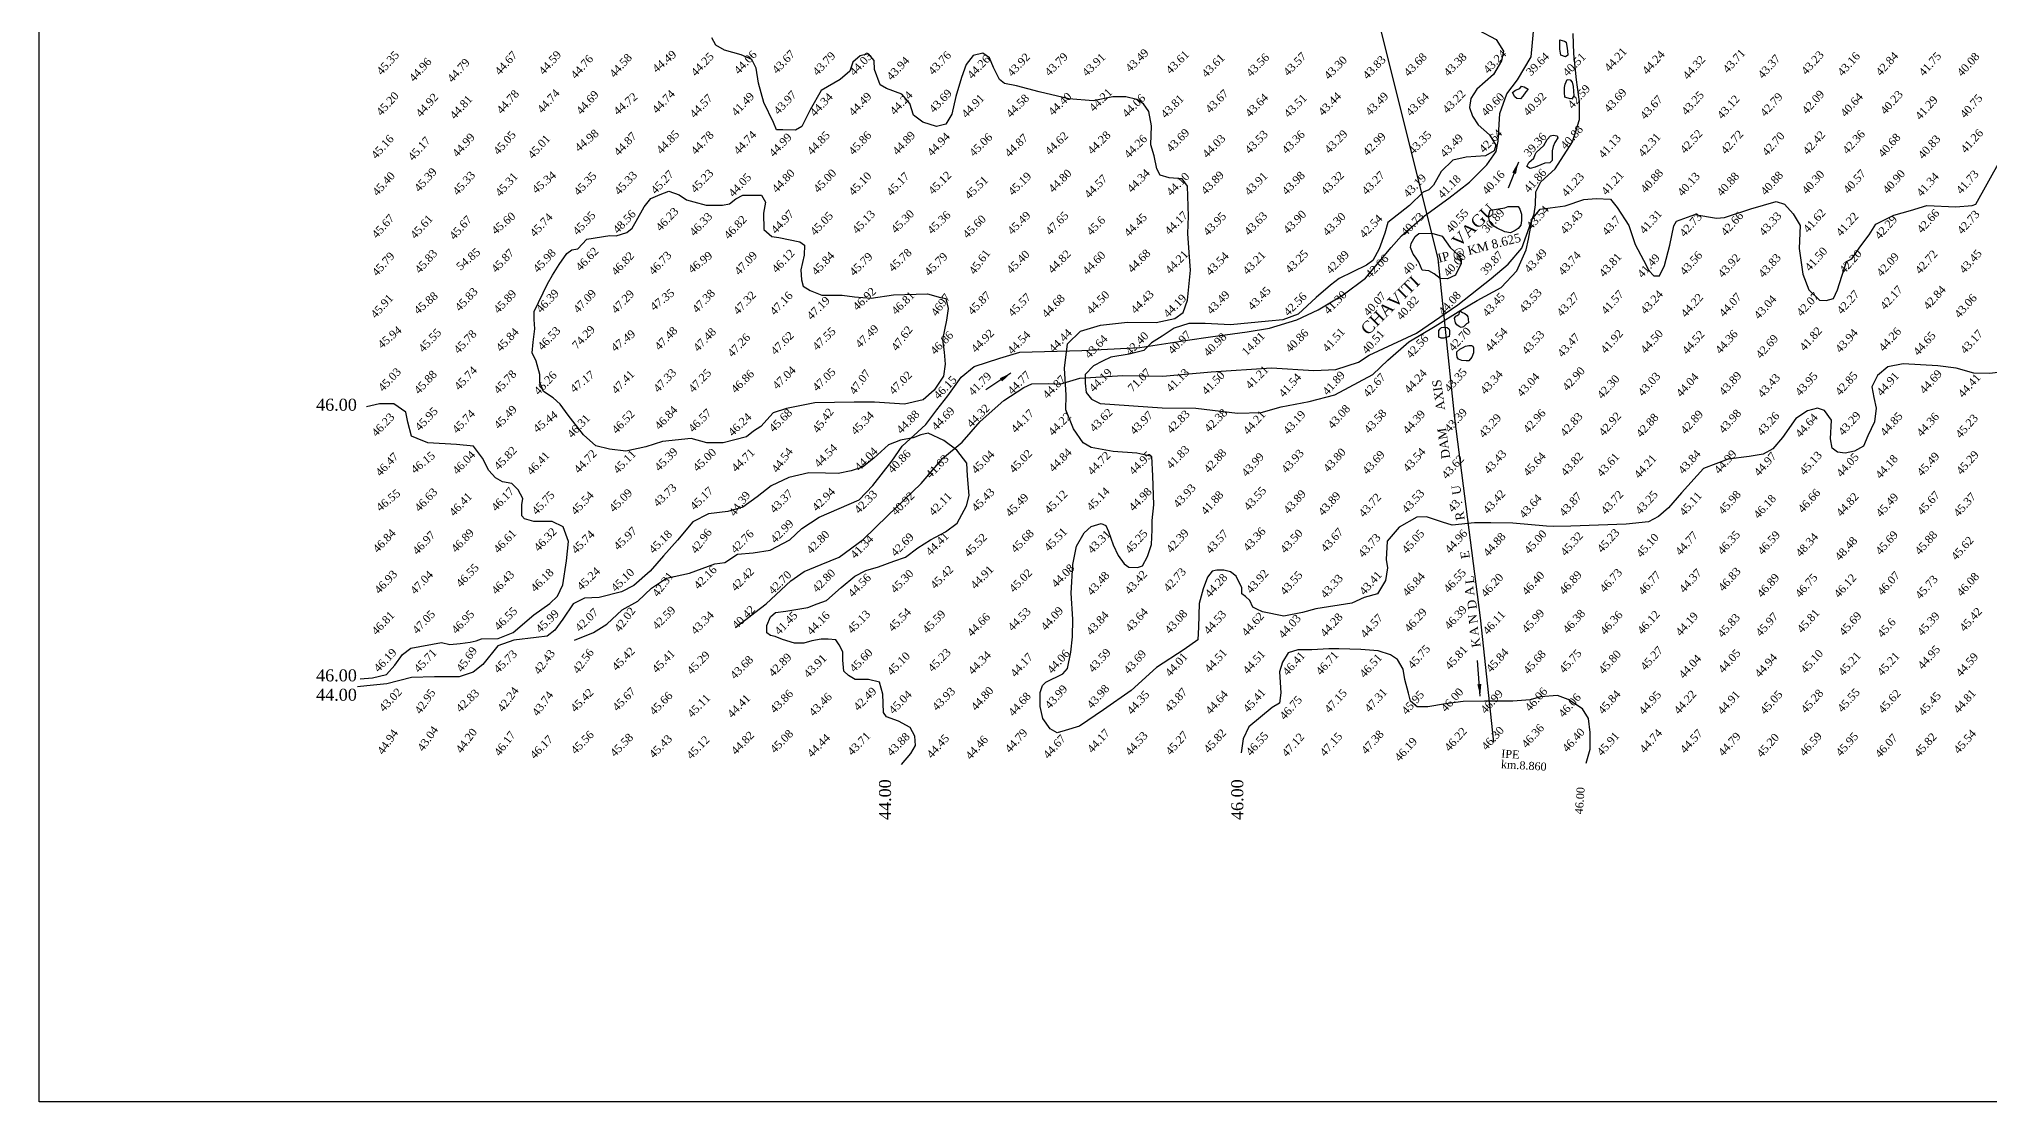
# Model space of a CAD drawing. Header units: millimetres. Extents: x 12 to 779, y 11 to 558.
# Drawn here: x 11.6 to 499.3, y 10.9 to 276.6 of the extents above; entities that cross this region are included whole.
import ezdxf

# ---------------------------------------------------------------- set-up
doc = ezdxf.new("R2010")
doc.units = ezdxf.units.MM
doc.header["$MEASUREMENT"] = 0
for name, color, linetype in [('contour', 31, 'Continuous'), ('contourtext', 31, 'Continuous'), ('TEXT', 7, 'Continuous'), ('VAGU', 5, 'Continuous')]:
    doc.layers.add(name, color=color, linetype=linetype)
doc.layers.add('TITLE', color=7, linetype='Continuous', lineweight=30)
doc.styles.get("Standard").update_dxf_attribs({"font": 'times.ttf', "height": 1.3})
doc.dimstyles.get("Standard").update_dxf_attribs({"dimtxt": 1.3, "dimasz": 1, "dimexe": 0.18, "dimexo": 0.0625, "dimgap": 0.09, "dimtad": 0, "dimtih": 1, "dimtoh": 1, "dimdec": 0, "dimzin": 0, "dimdsep": 46, "dimtxsty": 'Standard', "dimcen": 300, "dimclrd": 5, "dimclre": 5, "dimclrt": 4, "dimadec": 0, "dimazin": 0, "dimtfac": 1, "dimtdec": 0, "dimtofl": 0, "dimtmove": 0, "dimatfit": 3, "dimfxl": 0, "dimtolj": 1, "dimtzin": 0, "dimarcsym": 0})

msp = doc.modelspace()

# ---------------------------------------------------------------- linework, layer by layer
at = {"layer": 'contour', "ltscale": 0.2}
for points in [[(371.42, 278.83), (375.81, 276.48), (377.62, 273.59), (377.17, 271.1), (375.18, 267.71), (371.01, 264.06), (369.47, 261.75), (369.11, 259.45), (369.88, 257.28), (371.28, 255.15), (374.18, 252.62), (375.76, 250.09), (375.27, 248.68), (373.14, 247.42), (368.28, 247.03), (365.02, 246.31), (362.03, 243.46), (360.13, 240.06), (358.95, 238.89), (357.55, 238.3), (354.11, 234.95), (348.75, 230.71), (347.94, 228.09), (346.58, 224.16), (344.95, 221.22), (343.36, 220.04), (336.56, 216.76), (334.43, 215.04), (330.81, 211.97), (326.28, 207.81), (322.52, 206.4), (318.9, 206.09), (309.37, 205.16), (303.03, 205.53), (299, 205.48), (295.33, 204.31), (292.34, 202.36), (289.63, 200.69), (287.77, 198.74), (284.09, 197.82), (279.52, 197.05), (277.44, 196.1), (275.13, 194.92), (273.04, 192.75), (273.04, 190.58), (273.32, 188.27), (274.63, 186.56), (276.8, 185.52), (292.31, 184.4), (300.76, 184.31), (311.17, 183.07), (317.04, 183.24), (322.03, 184.67), (329.05, 186), (335.46, 187.69), (345, 192.78), (348.74, 196.33), (354.01, 200.91), (360.56, 204.79), (366.95, 208.82), (371.1, 211.22), (377.04, 214.49), (381.01, 218.68), (383.33, 223.89), (383.9, 226.55), (384.84, 231.54), (386.78, 234.05), (393.07, 234.88), (397.72, 236.48), (400.82, 236.74), (404.36, 236.57), (406.02, 234.52), (408.95, 229.96), (410.52, 225.25), (412.66, 221.32), (413.97, 218.75), (415.19, 217.4), (416.63, 217.4), (417.9, 219.97), (419.21, 225.07), (420.26, 229.91), (420.87, 231.05), (425.5, 232.7), (430.91, 231.83), (432.88, 231.96), (439.51, 234.19), (445.8, 235.97), (447.92, 235.32), (450.05, 232.88), (451.8, 229.96), (451.58, 224.24), (452.5, 217.85), (453.94, 213.93), (456.65, 211.31), (458.31, 211.27), (460.1, 211.75), (461.15, 213.93), (463.38, 220.99), (464.69, 221.64), (466.71, 224.55), (469.07, 227.65), (470.73, 230.31), (475.18, 232.58), (479.42, 233.75), (483.48, 234.98), (490.73, 234.68), (494.83, 234.99), (495.7, 235.29), (501.78, 246.25)], [(505.66, 193.75), (499.12, 192.97), (495.21, 193.05), (490.8, 194.36), (486.2, 194.94), (477.53, 195.4), (473.7, 194.7), (471.15, 192.48), (469.75, 189.68), (470.2, 187.01), (470.82, 184.35), (470.41, 180.9), (468.76, 177.45), (467.65, 174.82), (465.39, 173.63), (463.08, 173.13), (461.11, 173.34), (459.79, 174.32), (459.42, 176.71), (459.67, 181.35), (457.86, 183.74), (456.17, 184.31), (453.62, 183.65), (450.7, 181.76), (447.38, 177.02), (444.95, 174.14), (442.53, 172.82), (439.03, 172.25), (433.8, 171.63), (427.63, 169.25), (422.18, 163.19), (418.92, 159.4), (416.35, 157.27), (413.86, 155.9), (408.28, 155.32), (394.51, 154.81), (390.02, 154.77), (388.36, 154.85), (379.99, 155.57), (374.46, 155.64), (370.4, 155.64), (364.8, 155.06), (362.38, 155.82), (358.4, 157.2), (356.01, 157.09), (351.59, 154.59), (348.58, 151.1), (348.32, 146.55), (348.61, 144.41), (348.11, 141.23), (346.11, 137.95), (342.78, 137.04), (339.71, 135.63), (330.77, 134.15), (327.36, 133.28), (322.77, 132.38), (317.37, 133.47), (315.96, 134.08), (314.99, 134.59), (314.23, 136.25), (313.18, 137.3), (312.24, 137.95), (312.27, 139.47), (310.78, 142.39), (309.4, 143.44), (307.77, 143.87), (305.96, 143.87), (304.81, 143.58), (303.65, 142.07), (302.59, 139.19), (301.58, 135.54), (301.43, 129.63), (301.25, 126.45), (297.81, 124.06), (290.89, 119.49), (284.59, 113.76), (277.67, 108.95), (271.69, 104.89), (268.11, 103.74), (266.05, 103.23), (264.31, 104.17), (262.5, 106.81), (261.85, 109.81), (261.85, 113.28), (262.43, 115.02), (263.26, 115.88), (267.49, 117.97), (268.65, 119.24), (269.52, 123.32), (269.88, 127.19), (269.99, 131.63), (269.56, 138.14), (269.96, 145.29), (270.94, 149.85), (272.85, 153.14), (274.59, 154.76), (277.05, 155.49), (278.25, 155.02), (278.9, 153.53), (280.09, 150.21), (281.32, 147.5), (282.78, 145.43), (284.01, 144.6), (286.15, 144.52), (287.38, 144.92), (288.68, 147.23), (289.62, 150.23), (289.84, 153.89), (289.84, 156.27), (290.2, 160.16), (289.99, 167.39), (289.7, 172.23), (285.97, 173.13), (280.03, 173.49), (274.53, 174.47), (272.56, 175.67), (270.18, 179.21), (268.26, 183.91), (268.33, 187.6), (267.93, 194.31), (268.62, 200.4), (271.91, 203.58), (276.91, 205.06), (283.64, 205.86), (290.81, 205.75), (295.45, 206.78), (297.55, 208.26), (298.64, 211.3), (299.43, 218.81), (299.05, 223.22), (298.74, 227.98), (298.87, 232.3), (298.69, 239.82), (297.28, 241.64), (294.06, 241.86), (291.78, 242.59), (290.97, 244.18), (290.33, 247.4), (289.47, 250.17), (289.69, 254.92), (288.96, 258.51), (287.65, 260.37), (285.97, 261.5), (283.24, 262.18), (280.01, 262.18), (275.06, 261.14), (269, 261.65), (261.55, 263.37), (255.91, 264.87), (252.87, 265.5), (251.69, 266.5), (250.19, 269.5), (249.19, 271.9), (247.46, 273.08), (245.1, 272.49), (243.33, 270.22), (242.19, 266.96), (240.78, 262.24), (239.76, 257.78), (238.26, 255.33), (235.94, 254.74), (232.53, 255.83), (230.17, 257.56), (229.26, 260.46), (227.22, 262.82), (223.4, 264.23), (221.86, 265.14), (220.39, 268.95), (220.3, 271.18), (218.93, 272.86), (216.84, 272.36), (215.03, 270.77), (214.21, 268.59), (211.85, 266.46), (207.08, 263.73), (204.3, 258.88), (202.25, 254.69), (200.7, 253.83), (197.48, 253.87), (195.93, 253.87), (195.16, 255.73), (192.71, 260.73), (191.39, 265.54), (190.84, 269.33), (189.71, 271.46), (187.07, 272.64), (182.94, 273.82), (180.75, 275.04), (179.75, 276.91)], [(364.08, 202.26), (362.76, 201.85), (362.08, 201.79), (361.5, 202.12), (361.48, 202.94), (361.5, 203.74), (361.8, 204.2), (362.13, 204.48), (362.71, 204.61), (363.56, 204.5), (363.97, 204.2), (364.11, 203.85), (364.11, 203.35), (364.11, 202.92), (364.08, 202.26)], [(91.83, 116.68), (94.91, 116.98), (98.38, 117.81), (100.48, 120.1), (102.39, 122.79), (104.54, 124.35), (112.18, 125.74), (114.28, 125.25), (116.87, 125.54), (119.31, 125.88), (120.83, 126.18), (122.15, 126.71), (126.31, 126.76), (130.12, 128.28), (135.25, 132.72), (139.28, 135.48), (141.19, 137.39), (142.46, 140.22), (143.39, 146.18), (143.92, 151.01), (142.6, 154.71), (139.82, 155.98), (135.27, 155.98), (132.92, 156.66), (132.29, 157.44), (132.29, 160.17), (132.53, 161.79), (131.36, 163.93), (129.79, 165.5), (127.45, 165.94), (125.64, 166.96), (124.02, 168.77), (122.46, 171.8), (120.2, 174.82), (115.94, 175.26), (108.76, 175.65), (106.12, 176.72), (104.7, 177.36), (103.77, 180.82), (103.23, 183.36), (100.25, 185.41), (96.63, 185.41), (93.4, 184.68)], [(227.16, 95.32), (229.5, 98.05), (230.63, 100.01), (230.53, 102.4), (229.36, 104.55), (226.37, 106.11), (223.44, 107.19), (222.66, 108.31), (222.46, 112.85), (221.62, 115.85), (218.88, 116.49), (215.6, 116.49), (213.89, 117.51), (212.77, 118.63), (212.52, 121.32), (212.48, 123.47), (211.55, 125.23), (210.72, 126.4), (208.81, 126.64), (207.1, 126.64), (204.75, 126.15), (202.75, 125.62), (200.4, 125.62), (197.42, 126.55), (195.61, 127.28), (194.39, 127.52), (193.51, 128.16), (193.49, 130.05), (194.42, 132.15), (195.65, 133.28), (198.24, 133.57), (203.71, 134.5), (206.11, 135.43), (208.41, 136.3), (212.07, 139.53), (215.5, 142.36), (218.23, 143.73), (221.41, 144.7), (225.25, 146.14), (228.18, 147.12), (231.26, 149.41), (234.39, 151.42), (238.16, 153.47), (241.04, 155.61), (243.44, 159.89), (244.08, 162.53), (243.69, 167.46), (243.49, 170.58), (240.95, 173.8), (237.76, 176.27), (233.85, 178.08), (231.99, 177.69), (230.08, 176.91), (226.9, 176.37), (223.87, 175.15), (220.25, 171.83), (217.4, 169.57), (214.57, 168.69), (211.34, 168.01), (208.16, 168.1), (203.96, 168.2), (199.02, 167.03), (194.62, 164.93), (191.05, 162.19), (187.51, 159.59), (183.74, 158.51), (178.95, 157.93), (174.99, 155.97), (171.18, 151.38), (167.64, 147.45), (164.32, 143.64), (160.26, 139.98), (157.18, 138.41), (151.55, 137.05), (147.89, 136.85), (145.09, 135.45), (142.5, 131.64), (140.5, 128.86), (138.59, 127.39), (135.85, 127.05), (130.28, 126.32), (126.27, 124.9), (122.5, 120.26), (120.09, 118.39), (116.62, 117.17), (110.46, 117.17), (104.69, 117.03), (98.53, 115.46), (93.54, 114.93), (91.19, 114.73)], [(398.28, 95.58), (399.31, 99.1), (399.35, 103.32), (398.88, 106.78), (397.38, 109.22), (393.78, 111.54), (391.15, 112.54), (386.93, 112.21), (384.3, 111.48), (379.94, 111.14), (372.88, 111.11), (367.57, 111.01), (363.18, 110.44), (358.72, 109.68), (356.09, 109.68), (354.42, 111.11), (353.89, 113.07), (352.95, 116.55), (352.55, 119.15), (351.12, 121.51), (349.43, 122.67), (346.3, 123.73), (342, 124), (336.48, 124.2), (333.97, 124.17), (329.74, 123.93), (326.21, 123.97), (323.78, 123.2), (322.38, 120.88), (321.68, 118.48), (321.98, 113.2), (321.65, 110.64), (319.82, 109.55), (313.96, 104.66), (312.56, 101.74), (312.06, 98.16)]]:
    msp.add_lwpolyline(points, dxfattribs=at)
for points in [[(393.12, 272.1), (391.97, 272.58), (391.72, 274.02), (391.72, 275.65), (391.72, 276.41), (391.72, 276.41), (392.9, 276.03), (393.28, 275.81), (393.28, 275.81), (393.6, 274.18), (393.67, 273.67), (393.67, 273.67), (393.76, 272.52)], [(382.5, 262.33), (381.91, 261.65), (380.95, 261.7), (380.45, 262.15), (379.9, 263.2), (380.63, 263.79), (381.73, 264.25), (382.14, 264.8), (382.82, 264.61), (383.78, 264.02), (383.78, 264.02), (383.24, 263.38), (383.24, 263.38)], [(394.27, 261.66), (393, 262.08), (392.9, 263.23), (392.9, 264.47), (393.06, 265.27), (393.54, 266.45), (393.54, 266.45), (394.34, 266.39), (394.79, 265.84), (395.04, 264.69), (395.2, 262.43), (394.82, 261.76)], [(389.26, 245.62), (387.98, 245.59), (386.96, 245.18), (385.57, 244.6), (384.31, 244.23), (383.47, 244.7), (383.99, 245.72), (385.22, 246.85), (385.52, 247.77), (385.83, 248.2), (387.7, 249.97), (388.57, 251.5), (389.4, 252.37), (390.06, 252.57), (391.09, 252.41), (391.22, 251.87), (390.51, 250.72), (390.02, 249.77), (389.77, 248.61), (389.81, 247.99), (389.81, 247.12), (389.81, 246.21)], [(190.19, 178.57), (188.39, 177.14), (182.61, 175.65), (178.53, 175.71), (174.61, 176.77), (167.44, 175.97), (163.25, 174.7), (158.21, 173.58), (154.18, 174.06), (150.74, 174.91), (147.66, 177.71), (143.87, 182.55), (141.86, 185.3), (140.11, 186.89), (137.67, 188.53), (136.77, 190.76), (136.77, 192.71), (135.87, 196.1), (134.86, 198.17), (135.07, 200.8), (135.5, 204.18), (135.34, 206.51), (135.34, 208.47), (138.68, 215.43), (139.9, 217.61), (141.6, 220.25), (143.51, 223.01), (144.73, 223.91), (146.26, 224.12), (148.54, 226.55), (154.23, 227.48), (155.87, 227.37), (158.47, 228.27), (159.84, 229.28), (160.8, 231.03), (162.87, 234.63), (164.51, 236.74), (166.84, 237.75), (168.96, 238.54), (171.61, 237.64), (173.42, 236.37), (175.27, 235.9), (178.35, 235.05), (182.43, 235.05), (184.18, 235.42), (185.71, 236.69), (187.52, 237.59), (192.13, 237.59), (193.14, 235.84), (192.66, 233.09), (192.71, 229.01), (194.73, 227.27), (196.53, 226.95), (201.71, 225.93), (202.93, 225.03), (202.82, 222.54), (202.03, 218.94), (202.13, 216.4), (202.61, 214.81), (204.31, 213.7), (207.27, 212.59), (210.19, 212.54), (212.31, 212.54), (215.39, 212.17), (219.57, 211.8), (225.19, 212.7), (233.65, 212.88), (236.94, 211.98), (238.21, 211.77), (238.85, 209.23), (238.42, 206.32), (237.41, 201.5), (237.79, 198.35), (238.1, 195.33), (237.63, 192.31), (235.29, 188.87), (232.54, 186.43), (227.93, 185.32), (220.43, 185.84), (215.34, 185.84), (205.53, 185.68), (198.43, 184.25), (195.09, 183.19), (191.99, 179.77)], [(380.52, 228.74), (379.41, 228.18), (377.99, 228.43), (376.02, 229.35), (374.78, 230.09), (374.23, 230.89), (373.92, 232.25), (374.29, 233.79), (374.29, 233.79), (377.99, 234.4), (378.85, 234.77), (381.32, 234.71), (381.69, 234.03), (382.18, 232.8), (382.18, 231.2), (381.94, 230.09), (381.32, 229.23)], [(367.06, 220.46), (365.65, 217.56), (363.61, 216.64), (361.82, 216.74), (360.28, 217.93), (358.99, 218.67), (357.32, 218.86), (356.46, 220.83), (355.66, 222.06), (355.04, 222.8), (354.42, 224.46), (354.55, 225.45), (355.53, 227.23), (356.46, 227.97), (359.7, 228.04), (362.32, 227.36), (364.35, 224.46), (366.39, 222.61), (367.06, 221.32)], [(367.65, 204.7), (367.04, 204.51), (366.58, 204.73), (366, 205.14), (365.62, 205.69), (365.4, 206.81), (365.7, 207.31), (366.08, 207.5), (366.6, 207.83), (366.75, 208.69), (367.43, 208.21), (367.95, 207.99), (368.44, 207.61), (368.77, 207.14), (368.85, 206.65), (368.91, 205.64), (368.41, 205.39), (368.08, 205.06)], [(368.28, 196.2), (367.26, 196.22), (366.39, 196.55), (366.03, 197.07), (365.95, 197.81), (366, 198.41), (366.74, 199.04), (367.43, 199.45), (368.17, 199.81), (368.96, 200), (369.65, 200), (370.01, 199.81), (370.14, 199.43), (370.14, 198.14), (369.76, 197.05), (369.76, 197.05), (368.94, 196.14)]]:
    msp.add_lwpolyline(points, close=True, dxfattribs=at)
at = {"layer": 'TITLE', "ltscale": 0.2}
msp.add_lwpolyline([(11.56, 557.51), (779.3, 557.51), (779.3, 10.95), (11.56, 10.95)], close=True, dxfattribs=at)
at = {"layer": 'VAGU', "ltscale": 0.2}
for points in [[(375.23, 100.83), (371.88, 131.92), (365.5, 181.72), (361.3, 221.62), (346.44, 281.05), (346.55, 346.12), (346.02, 372.34), (365.91, 431.77), (376.37, 465.06), (369.46, 499.62), (370.28, 495.54)], [(375.23, 100.83), (371.88, 131.92), (365.5, 181.72), (361.3, 221.62), (346.44, 281.05), (346.55, 346.12), (346.02, 372.34), (365.91, 431.77), (376.37, 465.06), (369.46, 499.62), (370.28, 495.54)], [(145.41, 126.39), (150.15, 128.29), (153.5, 130.35), (157.35, 133.97), (161.25, 136.14), (164.65, 139.37), (168.45, 141.82), (174.19, 143.11), (180.5, 145.44), (183.01, 145.78), (186.17, 147.82), (190.07, 148.21), (194.31, 148.88), (199.22, 151.45), (202.23, 154.29), (206.58, 157.13), (216.58, 161.44), (219.98, 165.01), (224.78, 171.08), (227.35, 174.81), (233.27, 180.25), (235.95, 183.93), (238.74, 187.44), (242.08, 192.06), (245.32, 194.79), (251.74, 196.83), (256.76, 198.34), (272.21, 198.78), (286.77, 199.51), (298.64, 201.29), (304.38, 202.13), (313.53, 203.41), (319.16, 204.3), (326, 206.39), (331.3, 208.9), (337.6, 212.68), (343.18, 216.86), (349.6, 224.47), (352.11, 227.42), (357.86, 232.43), (364.01, 236.81), (369.14, 240.83), (373.49, 245.17), (375.78, 248.46), (376.34, 251.05), (376.73, 257.96), (378.46, 262.86), (381.14, 266.43), (384.59, 272.11), (386.17, 289.29)], [(185.7, 129.5), (190.51, 133.23), (193.33, 135.46), (199.46, 141.18), (202.86, 143.5), (207.1, 145.27), (211.58, 147.09), (217.55, 151.48), (223.68, 157.44), (232.06, 165.47), (237.39, 171.74), (242.36, 175.88), (246.84, 181.01), (252.72, 186.23), (257.7, 189.54), (259.77, 190.45), (263.92, 190.54), (266.74, 190.37), (271.74, 191.81), (282.52, 192.47), (292.47, 192.31), (304.57, 193.38), (319.66, 194.38), (330.24, 193.72), (335.71, 193.97), (341.43, 195.79), (344.09, 197.61), (355.86, 203.08), (366.24, 210.14), (374.53, 216.77), (378.77, 220.29), (382.25, 224.35), (385.32, 232.88), (385.65, 235.19), (385.74, 238.42), (386.98, 240.86), (390.54, 244.17), (394.86, 250.88), (396.68, 256.51), (396.68, 260.85), (395.93, 266.39), (395.19, 272.85), (395.1, 277.99)]]:
    msp.add_lwpolyline(points, dxfattribs=at)

# ---------------------------------------------------------------- texts
at = {"layer": 'contourtext', "ltscale": 0.2}
for s, p in [('46.00', (80.82, 183.7)), ('46.00', (80.82, 116.06)), ('44.00', (80.82, 111.22))]:
    msp.add_text(s, height=3, dxfattribs=at).set_placement(p)
for s, height, rotation, p in [('44.00', 3, 90, (224.54, 81.4)), ('46.00', 3, 90, (312.6, 81.4)), ('46.00', 2, 85.6697, (397.44, 82.78))]:
    msp.add_text(s, height=height, rotation=rotation, dxfattribs=at).set_placement(p)
at = {"layer": 'TEXT', "ltscale": 0.2}
for s, height, rotation, p in [('45.35', 2, 48, (97.21, 267.44)), ('44.67', 2, 48, (126.73, 267.4)), ('44.59', 2, 48, (137.73, 267.49)), ('44.49', 2, 40.6089, (165.93, 268.04)), ('44.25', 2, 46.4582, (175.75, 267.14)), ('44.06', 2, 46.4582, (186.49, 267.64)), ('43.67', 2, 46.4582, (196.04, 267.74)), ('43.79', 2, 46.4582, (206.15, 267.32)), ('44.03', 2, 46.4582, (215.37, 267.23)), ('43.76', 2, 46.4582, (235.06, 267.46)), ('43.49', 2, 44.6947, (284.3, 268.17)), ('43.61', 2, 44.874, (294.41, 267.71)), ('43.57', 2, 45.5984, (323.8, 267.21)), ('43.24', 2, 45.5984, (373.79, 267.81)), ('39.64', 2, 45.5984, (384.5, 267.19)), ('44.21', 2, 48, (404.11, 268.29)), ('44.24', 2, 48, (413.57, 267.57)), ('43.71', 2, 48, (433.72, 267.92)), ('43.23', 2, 48, (453.34, 267.48)), ('43.16', 2, 48, (462.39, 267.17)), ('42.84', 2, 48, (471.96, 267.2)), ('41.75', 2, 48, (482.71, 267.16)), ('40.08', 2, 48, (492.26, 267.05)), ('44.96', 2, 48, (105.31, 265.75)), ('44.79', 2, 48, (114.87, 265.57)), ('44.76', 2, 48, (145.72, 266.47)), ('44.58', 2, 48, (155.41, 266.79)), ('43.94', 2, 46.4582, (224.65, 266.12)), ('44.26', 2, 46.4582, (244.81, 266.48)), ('43.92', 2, 46.4582, (254.81, 267.01)), ('43.79', 2, 44.9662, (264.13, 267.18)), ('43.91', 2, 44.0475, (273.46, 267.09)), ('43.61', 2, 45.5984, (303.37, 266.83)), ('43.56', 2, 45.5984, (314.52, 266.98)), ('43.30', 2, 45.5984, (333.98, 266.32)), ('43.83', 2, 45.5984, (343.64, 266.4)), ('43.68', 2, 45.5984, (353.91, 267.09)), ('43.38', 2, 45.5984, (363.87, 267.09)), ('40.51', 2, 45.5984, (393.64, 267.1)), ('44.32', 2, 48, (423.71, 266.3)), ('43.37', 2, 48, (442.47, 266.54)), ('44.78', 2, 48, (127.19, 257.73)), ('44.74', 2, 48, (137.35, 257.87)), ('44.69', 2, 48, (147.1, 257.55)), ('44.74', 2, 46.4582, (166.02, 257.82)), ('43.97', 2, 46.4582, (196.41, 257.58)), ('44.24', 2, 46.4582, (225.46, 257.47)), ('43.69', 2, 46.4582, (235.27, 257.97)), ('44.21', 2, 44.6947, (275.21, 258.28)), ('43.67', 2, 45.5984, (304.32, 257.93)), ('43.22', 2, 45.5984, (363.59, 257.84)), ('42.59', 2, 48, (394.94, 259.04)), ('43.69', 2, 48, (404.04, 258.09)), ('43.25', 2, 48, (423.39, 257.41)), ('42.09', 2, 48, (453.48, 257.64)), ('40.23', 2, 48, (473.1, 257.59)), ('45.20', 2, 48, (97.13, 257.23)), ('44.92', 2, 48, (106.99, 256.9)), ('44.81', 2, 48, (115.5, 256.38)), ('44.72', 2, 40.6089, (156.2, 257.44)), ('44.57', 2, 46.4582, (175.43, 256.71)), ('41.49', 2, 46.4582, (185.85, 257.2)), ('44.34', 2, 46.4582, (205.49, 257.04)), ('44.49', 2, 46.4582, (215.17, 257.2)), ('44.91', 2, 46.4582, (243.38, 256.73)), ('44.58', 2, 44.9662, (254.46, 256.81)), ('44.40', 2, 44.0475, (264.99, 257.3)), ('44.06', 2, 44.874, (283.5, 256.84)), ('43.81', 2, 45.5984, (293.17, 256.65)), ('43.64', 2, 45.5984, (314.28, 256.93)), ('43.51', 2, 45.5984, (323.93, 256.8)), ('43.44', 2, 45.5984, (332.52, 257.27)), ('43.49', 2, 45.5984, (344.3, 257.27)), ('43.64', 2, 45.5984, (354.45, 257.16)), ('40.60', 2, 45.5984, (373.27, 257.13)), ('40.92', 2, 45.5984, (383.78, 257.22)), ('43.67', 2, 48, (413.04, 256.33)), ('43.12', 2, 48, (432.3, 256.43)), ('42.79', 2, 48, (443.06, 257.02)), ('40.64', 2, 48, (463.12, 256.97)), ('41.29', 2, 48, (481.82, 256.24)), ('40.75', 2, 48, (493.01, 256.67)), ('45.05', 2, 48, (126.39, 247.48)), ('44.98', 2, 40.6089, (146.52, 248.29)), ('44.85', 2, 46.4582, (167.11, 247.71)), ('44.74', 2, 46.4582, (186.39, 247.57)), ('43.69', 2, 45.5984, (294.56, 248.17)), ('43.53', 2, 45.5984, (314.19, 247.76)), ('43.36', 2, 45.5984, (323.42, 247.72)), ('43.29', 2, 45.5984, (334.09, 247.85)), ('43.35', 2, 45.5984, (355.08, 247.61)), ('42.64', 2, 45.5984, (372.73, 247.99)), ('40.88', 2, 48, (393.16, 248.85)), ('42.52', 2, 48, (423.03, 247.81)), ('42.72', 2, 48, (433.22, 247.64)), ('42.36', 2, 48, (463.64, 247.68)), ('41.26', 2, 48, (493.18, 247.94)), ('45.16', 2, 48, (95.86, 246.47)), ('45.17', 2, 48, (105.04, 246.02)), ('44.99', 2, 48, (116.13, 246.9)), ('45.01', 2, 48, (134.99, 246.51)), ('44.87', 2, 46.4582, (156.45, 247.23)), ('44.78', 2, 46.4582, (175.73, 247.52)), ('44.99', 2, 46.4582, (195.24, 246.98)), ('44.85', 2, 46.4582, (204.77, 247.46)), ('45.86', 2, 46.4582, (215.13, 247.45)), ('44.89', 2, 46.4582, (226.11, 247.46)), ('44.94', 2, 46.4582, (234.78, 247.14)), ('45.06', 2, 44.9662, (245.27, 247.08)), ('44.87', 2, 44.0475, (254.1, 246.94)), ('44.62', 2, 44.6947, (264.21, 247.43)), ('44.28', 2, 44.874, (274.81, 247.6)), ('44.26', 2, 45.5984, (283.99, 246.63)), ('44.03', 2, 45.5984, (303.56, 246.71)), ('42.99', 2, 45.5984, (343.66, 247.23)), ('43.49', 2, 45.5984, (362.98, 246.84)), ('39.36', 2, 48, (384.03, 247.01)), ('41.13', 2, 48, (402.64, 246.63)), ('42.31', 2, 48, (412.58, 246.95)), ('42.70', 2, 48, (443.54, 247.21)), ('42.42', 2, 48, (453.69, 247.51)), ('40.68', 2, 48, (472.53, 246.86)), ('40.83', 2, 48, (482.51, 246.46)), ('45.39', 2, 48, (106.61, 238.24)), ('45.27', 2, 46.4582, (165.71, 237.7)), ('45.23', 2, 46.4582, (175.64, 237.98)), ('44.80', 2, 46.4582, (195.97, 238)), ('45.00', 2, 46.4582, (206.35, 238.02)), ('44.80', 2, 44.874, (265.06, 238.05)), ('44.34', 2, 45.5984, (284.7, 238.05)), ('41.86', 2, 48, (384, 238.02)), ('40.88', 2, 48, (413.16, 237.95)), ('40.57', 2, 48, (463.84, 237.8)), ('40.90', 2, 48, (473.68, 237.77)), ('41.73', 2, 48, (492.06, 237.68)), ('45.40', 2, 48, (96.16, 237.23)), ('45.33', 2, 48, (116.22, 237.39)), ('45.31', 2, 48, (126.88, 237.06)), ('45.34', 2, 40.6089, (135.85, 237.83)), ('45.35', 2, 46.4582, (146.44, 237.32)), ('45.33', 2, 46.4582, (156.58, 237.48)), ('44.05', 2, 46.4582, (185.12, 236.97)), ('45.10', 2, 46.4582, (215.15, 237.29)), ('45.17', 2, 46.4582, (224.62, 237.2)), ('45.12', 2, 44.9662, (235.02, 237.56)), ('45.51', 2, 44.0475, (244.11, 236.4)), ('45.19', 2, 44.6947, (254.98, 237.33)), ('44.57', 2, 45.5984, (274.05, 236.63)), ('44.10', 2, 45.5984, (294.56, 237.22)), ('43.89', 2, 45.5984, (303.21, 237.57)), ('43.91', 2, 45.5984, (314.1, 237.31)), ('43.98', 2, 45.5984, (323.44, 237.47)), ('43.32', 2, 45.5984, (333.2, 237.5)), ('43.27', 2, 45.5984, (343.4, 237.51)), ('43.19', 2, 45.5984, (353.79, 236.84)), ('41.18', 2, 45.5984, (362.41, 236.61)), ('40.16', 2, 48, (373.57, 237.57)), ('41.23', 2, 48, (393.42, 237.03)), ('41.21', 2, 48, (403.35, 237.42)), ('40.13', 2, 48, (422.37, 237.13)), ('40.88', 2, 48, (432.19, 237.14)), ('40.88', 2, 48, (443.17, 237.39)), ('40.30', 2, 48, (453.48, 237.63)), ('41.34', 2, 48, (482.14, 237.05)), ('46.23', 2, 46.4582, (166.92, 228.43)), ('40.55', 2, 48, (364.51, 227.98)), ('VAGU', 3, 44.9383, (366.58, 224.36)), ('43.54', 2, 48, (384.63, 228.77)), ('42.66', 2, 48, (482.23, 227.9)), ('45.67', 2, 48, (96, 226.61)), ('45.61', 2, 48, (105.63, 226.49)), ('45.67', 2, 48, (115.38, 226.28)), ('45.60', 2, 40.6089, (125.7, 227.6)), ('45.74', 2, 46.4582, (135.47, 226.98)), ('45.95', 2, 46.4582, (146.19, 227.46)), ('48.56', 2, 46.4582, (156.24, 227.8)), ('46.33', 2, 46.4582, (175.37, 227.18)), ('46.82', 2, 46.4582, (183.98, 226.42)), ('44.97', 2, 46.4582, (195.76, 227.77)), ('45.05', 2, 46.4582, (205.56, 227.34)), ('45.13', 2, 46.4582, (216.06, 227.76)), ('45.30', 2, 44.9662, (225.71, 227.91)), ('45.36', 2, 44.0475, (234.75, 227.67)), ('45.60', 2, 44.6947, (243.63, 226.63)), ('45.49', 2, 44.874, (254.8, 227.54)), ('47.65', 2, 45.5984, (264.35, 227.43)), ('45.6', 2, 45.5984, (274.59, 227.37)), ('44.45', 2, 45.5984, (283.97, 227.02)), ('44.17', 2, 45.5984, (294.13, 227.52)), ('43.95', 2, 45.5984, (303.76, 227.29)), ('43.63', 2, 45.5984, (314.01, 227.38)), ('43.90', 2, 45.5984, (323.77, 227.77)), ('43.30', 2, 45.5984, (333.63, 227.22)), ('42.54', 2, 45.5984, (342.82, 226.68)), ('40.73', 2, 45.5984, (353.24, 227.22)), ('30.89', 2, 48, (373.53, 227.99)), ('43.43', 2, 48, (393.09, 227.66)), ('43.7', 2, 48, (403.53, 227.36)), ('41.31', 2, 48, (412.88, 227.75)), ('42.73', 2, 48, (422.9, 226.99)), ('42.66', 2, 48, (433.23, 227.25)), ('43.33', 2, 48, (442.78, 227.23)), ('41.62', 2, 48, (453.79, 228)), ('41.22', 2, 48, (462.01, 227.13)), ('42.29', 2, 48, (471.69, 226.36)), ('42.73', 2, 48, (492.29, 227.64)), ('54.85', 2, 40.6089, (116.92, 218.62)), ('46.62', 2, 46.4582, (146.92, 218.47)), ('IP @ KM 8.625', 2.2, 14.3883, (361.52, 220.68)), ('41.50', 2, 48, (454.22, 218.43)), ('45.79', 2, 48, (96.06, 217.17)), ('45.83', 2, 48, (106.74, 217.85)), ('45.87', 2, 46.4582, (125.82, 218.04)), ('45.98', 2, 46.4582, (136.25, 218.05)), ('46.82', 2, 46.4582, (155.83, 217.35)), ('46.73', 2, 46.4582, (165.18, 217.47)), ('46.99', 2, 38.5601, (174.79, 217.9)), ('47.09', 2, 46.4582, (186.59, 217.45)), ('46.12', 2, 46.4582, (195.95, 217.98)), ('45.84', 2, 46.4582, (205.9, 217.37)), ('45.79', 2, 44.9662, (215.32, 217.24)), ('45.78', 2, 44.0475, (225.02, 218.28)), ('45.79', 2, 44.6947, (234.04, 217.25)), ('45.61', 2, 53.2685, (245.42, 217.59)), ('45.40', 2, 45.5984, (254.61, 217.76)), ('44.82', 2, 45.5984, (264.93, 217.85)), ('44.60', 2, 45.5984, (273.58, 217.54)), ('44.68', 2, 45.5984, (284.84, 218.01)), ('44.21', 2, 45.5984, (294.29, 217.75)), ('43.54', 2, 45.5984, (304.4, 217.33)), ('43.21', 2, 45.5984, (313.63, 217.57)), ('43.25', 2, 45.5984, (324.28, 217.88)), ('42.89', 2, 45.5984, (334.48, 217.71)), ('42.06', 2, 45.5984, (344.35, 216.67)), ('40.', 2, 48, (353.69, 217.49)), ('40.00', 2, 48, (363.88, 217.07)), ('39.87', 2, 48, (373.18, 217.45)), ('43.49', 2, 48, (384.11, 217.99)), ('43.74', 2, 48, (392.59, 217.37)), ('43.81', 2, 48, (402.77, 216.96)), ('41.49', 2, 48, (412.37, 216.74)), ('43.56', 2, 48, (422.97, 217.39)), ('43.92', 2, 48, (432.48, 216.78)), ('43.83', 2, 48, (442.62, 216.8)), ('42.20', 2, 48, (462.85, 217.77)), ('42.09', 2, 48, (472.15, 217.04)), ('42.72', 2, 48, (481.78, 217.7)), ('43.45', 2, 48, (492.84, 217.83)), ('43.45', 2, 45.5984, (314.9, 208.68)), ('CHAVITI', 3, 44.9383, (343.77, 202.39)), ('42.17', 2, 48, (473.04, 208.78)), ('42.84', 2, 48, (483.85, 208.79)), ('45.91', 2, 48, (95.72, 206.65)), ('45.88', 2, 40.6089, (106.31, 207.66)), ('45.83', 2, 46.4582, (116.73, 208.41)), ('45.89', 2, 46.4582, (126.39, 207.86)), ('46.39', 2, 46.4582, (137.04, 207.98)), ('47.09', 2, 46.4582, (146.33, 207.94)), ('47.29', 2, 46.4582, (155.85, 207.82)), ('47.35', 2, 38.5601, (165.32, 208.56)), ('47.38', 2, 46.4582, (176.05, 207.98)), ('47.32', 2, 46.4582, (186.3, 207.53)), ('47.16', 2, 46.4582, (195.47, 207.4)), ('47.19', 2, 44.9662, (204.65, 206.27)), ('46.92', 2, 44.0475, (216.11, 208.58)), ('46.81', 2, 44.6947, (225.81, 207.54)), ('4697', 2, 53.2685, (235.91, 207.16)), ('45.87', 2, 45.5984, (244.91, 207.48)), ('45.57', 2, 45.5984, (254.97, 207.03)), ('44.68', 2, 45.5984, (263.43, 206.75)), ('44.50', 2, 45.5984, (274.59, 207.64)), ('44.43', 2, 45.5984, (285.65, 207.79)), ('44.19', 2, 45.5984, (293.81, 206.79)), ('43.49', 2, 45.5984, (304.63, 207.65)), ('42.56', 2, 45.5984, (323.89, 207.23)), ('41.30', 2, 45.5984, (333.9, 207.66)), ('40.07', 2, 48, (343.89, 207.2)), ('40.82', 2, 48, (352.14, 206.2)), ('44.08', 2, 48, (362.64, 207.37)), ('43.45', 2, 48, (373.64, 207.03)), ('43.53', 2, 48, (382.84, 208.04)), ('43.27', 2, 48, (392.2, 207.08)), ('41.57', 2, 48, (403.3, 207.62)), ('43.24', 2, 48, (413.15, 207.63)), ('44.22', 2, 48, (423.21, 206.87)), ('44.07', 2, 48, (432.76, 206.98)), ('43.04', 2, 48, (441.5, 206.41)), ('42.07', 2, 48, (452.16, 207.11)), ('42.27', 2, 48, (462.21, 207.64)), ('43.06', 2, 48, (491.61, 206.71)), ('45.94', 2, 40.6089, (97.25, 199.09)), ('74.29', 2, 46.4582, (146.04, 198.92)), ('47.49', 2, 44.6947, (216.79, 199.22)), ('45.55', 2, 46.4582, (107.62, 198.15)), ('45.78', 2, 46.4582, (116.44, 197.81)), ('45.84', 2, 46.4582, (126.99, 198.31)), ('46.53', 2, 46.4582, (137.41, 198.64)), ('47.49', 2, 38.5601, (155.53, 198.32)), ('47.48', 2, 46.4582, (166.66, 198.63)), ('47.48', 2, 46.4582, (176.32, 198.34)), ('47.26', 2, 46.4582, (184.87, 196.94)), ('47.62', 2, 44.9662, (195.62, 197.51)), ('47.55', 2, 44.0475, (206.03, 198.61)), ('47.62', 2, 53.2685, (226.01, 198.49)), ('46.86', 2, 45.5984, (235.54, 197.55)), ('44.92', 2, 45.5984, (245.74, 198.05)), ('44.54', 2, 45.5984, (254.81, 197.61)), ('44.44', 2, 45.5984, (265.18, 198.09)), ('43.64', 2, 45.5984, (274.12, 196.61)), ('42.40', 2, 45.5984, (284.33, 197.39)), ('40.97', 2, 45.5984, (294.95, 197.64)), ('40.98', 2, 45.5984, (303.85, 197.12)), ('14.81', 2, 45.5984, (313.43, 197.3)), ('40.86', 2, 45.5984, (324.34, 198.09)), ('41.51', 2, 48, (333.64, 198.22)), ('40.51', 2, 48, (343.51, 197.73)), ('42.56', 2, 48, (354.54, 196.6)), ('42.70', 2, 48, (365.16, 198.4)), ('44.54', 2, 48, (374.29, 198.29)), ('43.53', 2, 48, (383.5, 197.59)), ('43.47', 2, 48, (392.37, 196.9)), ('41.92', 2, 48, (403.17, 197.83)), ('44.50', 2, 48, (413.15, 197.8)), ('44.52', 2, 48, (423.53, 197.63)), ('44.36', 2, 48, (431.84, 197.74)), ('42.69', 2, 48, (441.96, 196.58)), ('41.82', 2, 48, (452.9, 198.5)), ('43.94', 2, 48, (461.85, 198)), ('44.26', 2, 48, (472.68, 198.35)), ('44.65', 2, 48, (481.32, 197.32)), ('43.17', 2, 48, (493.1, 197.75)), ('45.03', 2, 46.4582, (97.56, 188.34)), ('45.88', 2, 46.4582, (106.53, 187.71)), ('45.74', 2, 46.4582, (116.57, 188.68)), ('45.78', 2, 46.4582, (126.42, 187.78)), ('46.26', 2, 46.4582, (136.49, 187.49)), ('47.17', 2, 38.5601, (145.32, 188.07)), ('47.41', 2, 46.4582, (155.9, 187.74)), ('47.33', 2, 46.4582, (166.36, 188.14)), ('47.25', 2, 46.4582, (175.11, 188.07)), ('46.86', 2, 44.9662, (185.71, 187.93)), ('47.04', 2, 44.0475, (196.04, 188.87)), ('47.05', 2, 44.6947, (206.06, 188.42)), ('47.07', 2, 53.2685, (215.5, 187.57)), ('47.02', 2, 45.5984, (225.21, 187.59)), ('46.15', 2, 45.5984, (236.38, 186.4)), ('41.79', 2, 45.5984, (245.07, 187.31)), ('44.77', 2, 45.5984, (254.86, 187.59)), ('44.87', 2, 45.5984, (263.63, 186.54)), ('44.19', 2, 45.5984, (275.22, 188.25)), ('71.07', 2, 45.5984, (284.93, 188.23)), ('41.13', 2, 45.5984, (294.5, 188.21)), ('41.50', 2, 45.5984, (303.4, 187.52)), ('41.21', 2, 45.5984, (314.34, 188.93)), ('41.54', 2, 48, (322.71, 186.9)), ('41.89', 2, 48, (333.65, 187.43)), ('42.67', 2, 48, (343.8, 186.9)), ('44.24', 2, 48, (354.1, 187.88)), ('AXIS', 2.2, 98.1934, (363.07, 183.95)), ('43.35', 2, 48, (364.12, 188.18)), ('43.34', 2, 48, (373.1, 187.64)), ('43.04', 2, 48, (382.26, 187)), ('42.90', 2, 48, (393.62, 188.49)), ('42.30', 2, 48, (402.29, 186.5)), ('43.03', 2, 48, (412.49, 187.17)), ('44.04', 2, 48, (422.04, 186.96)), ('43.89', 2, 48, (432.77, 187.33)), ('43.43', 2, 48, (442.43, 186.8)), ('43.95', 2, 48, (451.82, 187.22)), ('42.85', 2, 48, (461.81, 187.33)), ('44.91', 2, 48, (472.16, 187.21)), ('44.69', 2, 48, (482.9, 187.78)), ('44.41', 2, 48, (492.51, 186.8)), ('46.23', 2, 46.4582, (95.91, 177.05)), ('45.95', 2, 46.4582, (106.76, 178.51)), ('45.74', 2, 46.4582, (116.06, 177.87)), ('45.49', 2, 46.4582, (126.5, 178.98)), ('45.44', 2, 38.5601, (136.08, 178.08)), ('46.31', 2, 46.4582, (144.8, 176.73)), ('46.52', 2, 46.4582, (155.95, 177.8)), ('46.84', 2, 46.4582, (166.66, 178.8)), ('46.57', 2, 44.9662, (175.04, 178.14)), ('46.24', 2, 44.0475, (184.97, 177.17)), ('45.68', 2, 44.6947, (195.2, 178.21)), ('45.42', 2, 53.2685, (206.29, 177.96)), ('45.34', 2, 45.5984, (215.7, 177.5)), ('44.88', 2, 45.5984, (227.09, 177.79)), ('44.69', 2, 45.5984, (235.88, 178.62)), ('44.32', 2, 45.5984, (244.66, 179.33)), ('44.17', 2, 45.5984, (255.7, 177.98)), ('44.22', 2, 45.5984, (265.03, 177.29)), ('43.62', 2, 45.5984, (275.36, 178.25)), ('43.97', 2, 45.5984, (285.45, 177.55)), ('42.83', 2, 45.5984, (294.65, 177.83)), ('42.38', 2, 45.5984, (304.03, 178.15)), ('44.21', 2, 48, (313.79, 177.57)), ('43.19', 2, 48, (323.79, 177.61)), ('43.08', 2, 48, (334.95, 179.04)), ('43.58', 2, 48, (344.03, 177.91)), ('44.39', 2, 48, (353.71, 177.72)), ('43.39', 2, 48, (364.17, 178.15)), ('43.29', 2, 48, (372.73, 176.77)), ('42.96', 2, 48, (383.82, 177.95)), ('42.83', 2, 48, (393.06, 177.11)), ('42.92', 2, 48, (402.69, 177.21)), ('42.88', 2, 48, (412.03, 176.88)), ('42.89', 2, 48, (423.17, 177.68)), ('43.98', 2, 48, (432.7, 177.89)), ('43.26', 2, 48, (442.27, 177.24)), ('44.64', 2, 48, (451.84, 176.83)), ('43.29', 2, 48, (462.57, 177.34)), ('44.85', 2, 48, (473.06, 177.19)), ('44.36', 2, 48, (482.16, 177.06)), ('45.23', 2, 48, (491.9, 176.69)), ('DAM', 2.2, 98.1934, (364.35, 171.87)), ('46.47', 2, 46.4582, (96.9, 167.14)), ('46.15', 2, 39.3414, (105.52, 167.85)), ('46.04', 2, 46.4582, (116.13, 167.6)), ('45.82', 2, 46.4582, (126.51, 168.72)), ('46.41', 2, 46.4582, (134.7, 167.42)), ('44.72', 2, 46.4582, (146.48, 167.89)), ('45.11', 2, 46.4582, (156.29, 167.82)), ('45.39', 2, 44.9662, (166.58, 168.46)), ('45.00', 2, 44.0475, (176.15, 168.36)), ('44.71', 2, 44.6947, (185.82, 168.26)), ('44.54', 2, 53.2685, (196.07, 168.05)), ('44.54', 2, 45.5984, (206.53, 169.35)), ('44.04', 2, 45.5984, (216.65, 168.49)), ('40.86', 2, 45.5984, (224.92, 167.91)), ('41.63', 2, 45.5984, (234.4, 166.68)), ('45.04', 2, 45.5984, (245.83, 167.76)), ('45.02', 2, 45.5984, (255.27, 167.98)), ('44.84', 2, 45.5984, (265.15, 168.24)), ('44.72', 2, 45.5984, (274.83, 167.47)), ('44.95', 2, 45.5984, (285.2, 167.52)), ('41.83', 2, 45.5984, (294.56, 168.99)), ('42.88', 2, 48, (303.99, 168.01)), ('43.99', 2, 48, (313.41, 167.05)), ('43.93', 2, 48, (323.37, 167.92)), ('43.80', 2, 48, (333.86, 168.19)), ('43.69', 2, 48, (343.6, 167.6)), ('43.54', 2, 48, (353.78, 168.26)), ('43.62', 2, 48, (363.44, 166.49)), ('43.43', 2, 48, (374, 167.77)), ('45.64', 2, 48, (383.83, 167.18)), ('43.82', 2, 48, (393.21, 167.2)), ('43.61', 2, 48, (402.23, 167.01)), ('44.21', 2, 48, (411.53, 166.61)), ('43.84', 2, 48, (422.58, 167.73)), ('44.99', 2, 48, (431.53, 167.75)), ('44.97', 2, 48, (441.5, 167.17)), ('45.13', 2, 48, (452.89, 167.41)), ('44.05', 2, 48, (462.1, 166.97)), ('44.18', 2, 48, (471.86, 166.54)), ('45.49', 2, 48, (482.24, 167.18)), ('45.29', 2, 48, (492.09, 167.55)), ('46.55', 2, 39.3414, (96.85, 158.42)), ('46.63', 2, 46.4582, (106.64, 158.31)), ('46.41', 2, 46.4582, (115.31, 157.17)), ('46.17', 2, 46.4582, (125.83, 158.45)), ('45.75', 2, 46.4582, (135.96, 157.55)), ('45.54', 2, 46.4582, (145.74, 157.49)), ('45.09', 2, 44.9662, (155.25, 158.19)), ('43.73', 2, 44.0475, (166.25, 159.52)), ('45.17', 2, 44.6947, (175.46, 158.69)), ('44.39', 2, 53.2685, (185.46, 157.16)), ('43.37', 2, 45.5984, (195.43, 157.94)), ('42.94', 2, 45.5984, (206, 158.43)), ('42.33', 2, 45.5984, (216.54, 157.81)), ('40.92', 2, 45.5984, (225.83, 157.4)), ('42.11', 2, 45.5984, (235.18, 157.3)), ('45.43', 2, 45.5984, (245.86, 158.32)), ('45.49', 2, 45.5984, (254.33, 157.02)), ('45.12', 2, 45.5984, (264.1, 157.82)), ('45.14', 2, 45.5984, (274.61, 158.51)), ('44.98', 2, 45.5984, (285.15, 158.45)), ('43.93', 2, 48, (296.35, 159.26)), ('41.88', 2, 48, (303.26, 157.52)), ('43.55', 2, 48, (313.98, 158.59)), ('43.89', 2, 48, (323.89, 157.77)), ('43.89', 2, 48, (332.54, 157.31)), ('43.72', 2, 48, (342.71, 156.91)), ('43.53', 2, 48, (353.49, 157.9)), ('43.', 2, 48, (364.99, 158.19)), ('U', 2.2, 98.1934, (367.12, 162.85)), ('43.42', 2, 48, (373.76, 157.78)), ('43.64', 2, 48, (382.83, 156.65)), ('43.87', 2, 48, (392.84, 157.14)), ('43.72', 2, 48, (403.24, 157.61)), ('43.25', 2, 48, (411.86, 157.59)), ('45.11', 2, 48, (422.86, 157.29)), ('45.98', 2, 48, (432.61, 157.6)), ('46.18', 2, 48, (441.4, 156.58)), ('46.66', 2, 48, (452.48, 158.02)), ('44.82', 2, 48, (462.06, 157.07)), ('45.49', 2, 48, (471.99, 156.96)), ('45.67', 2, 48, (482.34, 157.43)), ('45.37', 2, 48, (491.38, 157.03)), ('42.99', 2, 45.5984, (195.6, 150.46)), ('R', 2.2, 98.1934, (367.97, 156.46)), ('46.84', 2, 46.4582, (96.23, 148.05)), ('46.97', 2, 46.4582, (106.13, 147.55)), ('46.89', 2, 46.4582, (115.8, 148.1)), ('46.61', 2, 46.4582, (126.36, 147.95)), ('46.32', 2, 46.4582, (136.47, 148.38)), ('45.74', 2, 44.9662, (145.82, 147.79)), ('45.97', 2, 44.0475, (156.34, 148.71)), ('45.18', 2, 44.6947, (165.16, 147.88)), ('42.96', 2, 53.2685, (175.85, 147.83)), ('42.76', 2, 45.5984, (185.66, 147.9)), ('42.80', 2, 45.5984, (204.59, 147.75)), ('41.34', 2, 45.5984, (215.57, 146.6)), ('42.69', 2, 45.5984, (225.67, 147.13)), ('44.41', 2, 45.5984, (234.41, 147.31)), ('45.52', 2, 45.5984, (243.99, 147.02)), ('45.68', 2, 45.5984, (255.68, 148.01)), ('45.51', 2, 45.5984, (264, 148.42)), ('43.31', 2, 45.5984, (274.84, 147.83)), ('45.25', 2, 48, (284.32, 147.85)), ('42.39', 2, 48, (294.59, 147.99)), ('43.57', 2, 48, (304.45, 147.79)), ('43.36', 2, 48, (313.82, 148.39)), ('43.50', 2, 48, (323.09, 147.92)), ('43.67', 2, 48, (333.22, 148.21)), ('43.73', 2, 48, (342.56, 146.85)), ('45.05', 2, 48, (353.49, 147.84)), ('44.96', 2, 48, (364.25, 147.88)), ('44.88', 2, 48, (373.81, 147.09)), ('45.00', 2, 48, (384.08, 147.75)), ('45.32', 2, 48, (393.14, 147.27)), ('45.23', 2, 48, (402.27, 148.07)), ('45.10', 2, 48, (412.09, 146.88)), ('44.77', 2, 48, (421.85, 147.36)), ('46.35', 2, 48, (432.43, 147.57)), ('46.59', 2, 48, (442.42, 147.51)), ('48.34', 2, 48, (451.93, 147.01)), ('48.48', 2, 48, (461.73, 146.06)), ('45.69', 2, 48, (471.89, 147.53)), ('45.88', 2, 48, (481.71, 147.52)), ('45.62', 2, 48, (490.8, 146.15)), ('E', 2.2, 98.1934, (369.25, 146.87)), ('46.93', 2, 46.4582, (96.6, 137.78)), ('47.04', 2, 46.4582, (105.58, 137.64)), ('46.55', 2, 46.4582, (117.01, 139.4)), ('46.43', 2, 46.4582, (125.87, 137.67)), ('46.18', 2, 44.9662, (135.59, 138.26)), ('45.24', 2, 44.0475, (147.16, 138.65)), ('45.10', 2, 44.6947, (155.72, 138.31)), ('42.31', 2, 53.2685, (166.26, 137.03)), ('42.16', 2, 45.5984, (176.42, 138.93)), ('42.42', 2, 45.5984, (185.73, 138.43)), ('42.70', 2, 45.5984, (195.08, 137.66)), ('42.80', 2, 45.5984, (206.04, 138.12)), ('44.56', 2, 45.5984, (214.97, 136.93)), ('45.30', 2, 45.5984, (225.59, 137.98)), ('45.42', 2, 45.5984, (235.55, 138.98)), ('44.91', 2, 45.5984, (245.59, 138.99)), ('45.02', 2, 45.5984, (255.25, 138.15)), ('44.08', 2, 45.5984, (265.82, 139.35)), ('43.48', 2, 48, (274.77, 137.36)), ('43.42', 2, 48, (284.21, 137.65)), ('42.73', 2, 48, (293.92, 138.3)), ('44.28', 2, 48, (304.25, 136.84)), ('43.92', 2, 48, (314.54, 137.89)), ('43.55', 2, 48, (323.04, 137.47)), ('43.33', 2, 48, (333.15, 136.67)), ('43.41', 2, 48, (342.86, 137.48)), ('46.84', 2, 48, (353.64, 137.14)), ('46.55', 2, 48, (363.92, 138.06)), ('L', 2.2, 98.1934, (370.39, 140.55)), ('46.20', 2, 48, (373.24, 136.91)), ('46.40', 2, 48, (383.5, 137.42)), ('46.89', 2, 48, (392.84, 137.55)), ('46.73', 2, 48, (402.93, 138.1)), ('46.77', 2, 48, (412.6, 137.44)), ('44.37', 2, 48, (422.8, 138.03)), ('46.83', 2, 48, (432.58, 138.41)), ('46.89', 2, 48, (442.24, 136.86)), ('46.75', 2, 48, (451.79, 136.86)), ('46.12', 2, 48, (461.5, 136.78)), ('46.07', 2, 48, (472.36, 137.37)), ('45.73', 2, 48, (481.85, 136.43)), ('46.08', 2, 48, (492.17, 137.11)), ('A', 2.2, 98.1934, (370.39, 137.56)), ('46.81', 2, 46.4582, (95.92, 127.5)), ('47.05', 2, 46.4582, (106.08, 127.78)), ('46.95', 2, 46.4582, (115.88, 127.79)), ('46.55', 2, 44.9662, (126.51, 128.65)), ('45.99', 2, 44.0475, (136.86, 128.03)), ('42.07', 2, 44.6947, (146.73, 128.31)), ('42.02', 2, 53.2685, (156.74, 128.22)), ('42.59', 2, 45.5984, (166.08, 128.83)), ('43.34', 2, 45.5984, (175.69, 127.6)), ('40.42', 2, 45.5984, (186, 128.99)), ('41.45', 2, 45.5984, (196.61, 127.52)), ('44.16', 2, 45.5984, (204.67, 127.51)), ('45.13', 2, 45.5984, (214.79, 127.83)), ('45.54', 2, 45.5984, (224.98, 128.33)), ('45.59', 2, 45.5984, (233.59, 127.85)), ('44.66', 2, 45.5984, (244.74, 127.11)), ('44.53', 2, 45.5984, (254.91, 128.49)), ('44.09', 2, 48, (263.23, 128.58)), ('43.84', 2, 48, (274.6, 127.42)), ('43.64', 2, 48, (284.39, 128.25)), ('43.08', 2, 48, (294.23, 127.81)), ('44.53', 2, 48, (303.96, 127.66)), ('44.62', 2, 48, (313.43, 127.18)), ('44.03', 2, 48, (322.63, 126.64)), ('44.28', 2, 48, (333.08, 126.98)), ('44.57', 2, 48, (343.11, 126.76)), ('46.29', 2, 48, (354.12, 128.21)), ('46.39', 2, 48, (364.13, 128.85)), ('D', 2.2, 98.1934, (371.03, 134.23)), ('N', 2.2, 98.1934, (371.25, 130.6)), ('46.11', 2, 48, (373.71, 127.58)), ('45.99', 2, 48, (383.49, 127.97)), ('46.38', 2, 48, (393.7, 127.88)), ('46.36', 2, 48, (403.05, 127.52)), ('46.12', 2, 48, (412.35, 127.63)), ('44.19', 2, 48, (421.92, 127.23)), ('45.83', 2, 48, (432.4, 126.86)), ('45.97', 2, 48, (441.94, 127.1)), ('45.81', 2, 48, (452.26, 127.98)), ('45.69', 2, 48, (462.77, 127.3)), ('45.6', 2, 48, (472.34, 126.84)), ('45.39', 2, 48, (482.31, 127.25)), ('45.42', 2, 48, (492.89, 128.37)), ('A', 2.2, 98.1934, (371.53, 127.55)), ('K', 2.2, 98.1934, (371.96, 124.71)), ('46.19', 2, 46.4582, (96.45, 118.23)), ('45.71', 2, 46.4582, (106.49, 118.12)), ('45.69', 2, 54.7742, (117.29, 118.25)), ('45.73', 2, 44.0475, (126.36, 117.98)), ('42.43', 2, 53.2685, (136.62, 117.62)), ('42.56', 2, 53.2685, (146.34, 117.83)), ('45.42', 2, 45.5984, (155.95, 118.58)), ('45.41', 2, 45.5984, (165.97, 117.99)), ('45.29', 2, 45.5984, (174.69, 117.6)), ('43.68', 2, 45.5984, (185.52, 116.44)), ('42.89', 2, 45.5984, (195.11, 117.08)), ('43.91', 2, 45.5984, (203.88, 116.8)), ('45.60', 2, 45.5984, (215.36, 118.19)), ('45.10', 2, 45.5984, (224.73, 117.38)), ('45.23', 2, 45.5984, (234.93, 118.27)), ('44.34', 2, 45.5984, (244.98, 117.6)), ('44.17', 2, 48, (255.62, 116.98)), ('44.06', 2, 48, (264.82, 117.85)), ('43.59', 2, 48, (275.09, 118.13)), ('43.69', 2, 48, (283.96, 117.78)), ('44.01', 2, 48, (294.33, 117.07)), ('44.51', 2, 48, (304.17, 118.07)), ('44.51', 2, 48, (313.71, 117.72)), ('46.41', 2, 48, (323.67, 117.34)), ('46.71', 2, 48, (331.99, 117.45)), ('46.51', 2, 48, (342.91, 116.81)), ('45.75', 2, 48, (354.96, 119.04)), ('45.81', 2, 48, (364.27, 118.83)), ('45.84', 2, 48, (374.54, 118.13)), ('45.68', 2, 48, (383.85, 117.72)), ('45.75', 2, 48, (392.81, 117.91)), ('45.80', 2, 48, (402.67, 117.71)), ('45.27', 2, 48, (413.12, 118.66)), ('44.04', 2, 48, (422.71, 116.6)), ('44.05', 2, 48, (432.56, 117.97)), ('44.94', 2, 48, (441.68, 116.86)), ('45.10', 2, 48, (453.18, 117.87)), ('45.21', 2, 48, (462.62, 117.28)), ('45.21', 2, 48, (472.3, 117.23)), ('44.95', 2, 48, (482.43, 118.91)), ('44.59', 2, 48, (491.96, 117.05)), ('43.02', 2, 46.4582, (97.77, 108.32)), ('42.95', 2, 54.7742, (106.89, 107.72)), ('42.83', 2, 44.0475, (116.91, 108.18)), ('42.24', 2, 53.2685, (127.55, 108.27)), ('43.74', 2, 53.2685, (136.21, 107.2)), ('45.42', 2, 45.5984, (145.6, 108.23)), ('45.67', 2, 45.5984, (156.1, 108.48)), ('45.66', 2, 45.5984, (165.36, 107.46)), ('45.11', 2, 45.5984, (174.8, 106.87)), ('44.41', 2, 45.5984, (184.81, 106.79)), ('43.86', 2, 45.5984, (195.5, 107.95)), ('43.46', 2, 45.5984, (205.2, 107.18)), ('42.49', 2, 45.5984, (216.34, 108.57)), ('45.04', 2, 45.5984, (225.16, 107.75)), ('43.93', 2, 45.5984, (236.02, 108.56)), ('44.80', 2, 48, (245.78, 108.59)), ('44.68', 2, 48, (255.13, 107.18)), ('43.99', 2, 48, (264.26, 109.02)), ('43.98', 2, 48, (274.74, 109.1)), ('44.35', 2, 48, (284.76, 107.62)), ('43.87', 2, 48, (294.22, 108.23)), ('44.64', 2, 48, (304.39, 107.65)), ('45.41', 2, 48, (313.79, 108.13)), ('46.75', 2, 48, (322.93, 106.29)), ('47.15', 2, 48, (334.14, 107.99)), ('47.31', 2, 48, (344.18, 108.19)), ('45.95', 2, 48, (353.43, 107.59)), ('46.00', 2, 48, (363.24, 108.26)), ('46.99', 2, 48, (373.16, 107.83)), ('46.06', 2, 48, (384.25, 108.4)), ('46.06', 2, 48, (392.63, 106.9)), ('45.84', 2, 48, (402.53, 107.69)), ('44.95', 2, 48, (412.7, 107.54)), ('44.22', 2, 48, (421.48, 107.69)), ('44.91', 2, 48, (432.4, 107.59)), ('45.05', 2, 48, (443.03, 107.63)), ('45.28', 2, 48, (453.23, 107.94)), ('45.55', 2, 48, (462.36, 108.18)), ('45.62', 2, 48, (472.59, 107.88)), ('45.45', 2, 48, (482.65, 107.31)), ('44.81', 2, 48, (491.36, 107.92)), ('44.94', 2, 54.7742, (97.55, 97.6)), ('43.04', 2, 54.7742, (107.57, 98.41)), ('44.20', 2, 53.2685, (117.13, 97.93)), ('46.17', 2, 53.2685, (126.72, 97.21)), ('46.17', 2, 45.5984, (135.47, 96.52)), ('45.56', 2, 45.5984, (145.69, 97.7)), ('45.58', 2, 45.5984, (155.52, 97.03)), ('45.43', 2, 45.5984, (165.26, 96.7)), ('44.82', 2, 45.5984, (185.76, 97.57)), ('45.08', 2, 45.5984, (195.52, 97.96)), ('44.44', 2, 45.5984, (204.76, 96.9)), ('43.71', 2, 45.5984, (214.83, 97.37)), ('43.88', 2, 45.5984, (224.67, 97.22)), ('44.45', 2, 48, (234.71, 96.67)), ('44.46', 2, 48, (244.42, 96.35)), ('44.79', 2, 48, (254.27, 98.06)), ('44.67', 2, 48, (263.83, 96.57)), ('44.17', 2, 48, (274.84, 98)), ('44.53', 2, 48, (284.34, 97.35)), ('45.27', 2, 48, (294.45, 97.46)), ('45.82', 2, 48, (303.95, 98.01)), ('46.55', 2, 48, (314.5, 97.3)), ('47.12', 2, 48, (323.48, 97)), ('47.15', 2, 48, (332.99, 97.15)), ('47.38', 2, 48, (343.34, 97.71)), ('46.22', 2, 48, (364.12, 98.42)), ('46.30', 2, 48, (373.4, 98.66)), ('46.36', 2, 48, (383.42, 99.26)), ('46.40', 2, 48, (393.59, 98.22)), ('45.91', 2, 48, (402.23, 97.26)), ('44.74', 2, 48, (412.92, 97.99)), ('44.57', 2, 48, (423.03, 97.92)), ('44.79', 2, 48, (432.57, 97.18)), ('45.20', 2, 48, (442.18, 96.9)), ('46.59', 2, 48, (452.89, 97.21)), ('45.95', 2, 48, (461.96, 97.16)), ('46.07', 2, 48, (471.78, 96.8)), ('45.82', 2, 48, (481.57, 97.04)), ('45.54', 2, 48, (491.42, 97.84)), ('45.12', 2, 45.5984, (174.61, 96.45)), ('46.19', 2, 48, (351.68, 95.91)), ('IPE', 2, 356.6847, (377.05, 97.01)), ('km.8.860', 2, 356.6847, (376.97, 94.38))]:
    msp.add_text(s, height=height, rotation=rotation, dxfattribs=at).set_placement(p)

# ---------------------------------------------------------------- leaders
at = {"layer": 'contour', "ltscale": 0.2}
for points, override in [([(381.37, 245.85), (378.85, 239.28)], {"dimasz": 3}), ([(254.53, 193.09), (248.2, 188.88)], {"dimasz": 3, "dimgap": 0.09, "dimtad": 0}), ([(371.82, 112.36), (371.18, 121.25)], {"dimasz": 3, "dimgap": 0.09, "dimtad": 0})]:
    msp.add_leader(points, dimstyle='Standard', override=override, dxfattribs=at)

doc.saveas('drawing.dxf')
